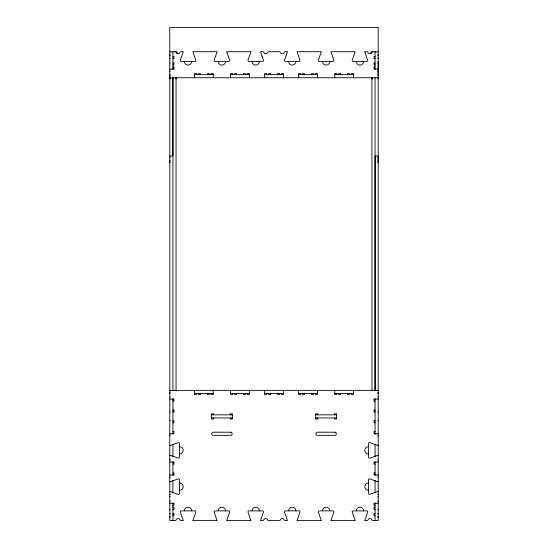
<?xml version="1.0" encoding="UTF-8"?>
<svg xmlns="http://www.w3.org/2000/svg" width="548" height="548" viewBox="0 0 548 548"><rect width="100%" height="100%" fill="white"/><g stroke="black" fill="none" stroke-linecap="round" stroke-linejoin="round"><path stroke-width="0.82" d="M169.805 160.612L169.805 160.139M169.805 76.72L169.805 78.802L170.195 78.802M169.805 51.909L177.1 51.711L177.1 53.8M176.052 77.412L176.052 78.802L175.661 78.802M371.948 77.412L371.948 78.802L372.339 78.802M378.195 160.139L378.195 160.612M377.805 162.42L378.195 162.42L378.195 27.4L169.805 27.4L169.805 520.6L175.127 520.6A1.041 1.041 0 0 0 176.107 519.908A2.082 2.082 0 0 1 180.039 519.908A1.041 1.041 0 0 0 181.018 520.6L183.217 520.6A1.041 1.041 0 0 0 183.176 520.299L180.237 511.914A1.041 1.041 0 0 1 181.285 510.873L194.828 510.873A1.041 1.041 0 0 1 195.869 511.914L192.937 520.299A1.041 1.041 0 0 0 192.889 520.6L217.063 520.6A1.041 1.041 0 0 0 217.022 520.299L214.09 511.914A1.041 1.041 0 0 1 215.131 510.873L228.674 510.873A1.041 1.041 0 0 1 229.715 511.914L226.783 520.299A1.041 1.041 0 0 0 226.735 520.6L250.909 520.6A1.041 1.041 0 0 0 250.868 520.299L247.936 511.914A1.041 1.041 0 0 1 248.977 510.873L262.519 510.873A1.041 1.041 0 0 1 263.561 511.914L260.629 520.299A1.041 1.041 0 0 0 260.588 520.6L262.78 520.6A1.041 1.041 0 0 0 263.766 519.908A2.082 2.082 0 0 1 267.691 519.908A1.041 1.041 0 0 0 268.678 520.6L279.322 520.6A1.041 1.041 0 0 0 280.309 519.908A2.082 2.082 0 0 1 284.234 519.908A1.041 1.041 0 0 0 285.22 520.6L287.412 520.6A1.041 1.041 0 0 0 287.371 520.299L284.439 511.914A1.041 1.041 0 0 1 285.481 510.873L299.023 510.873A1.041 1.041 0 0 1 300.064 511.914L297.132 520.299A1.041 1.041 0 0 0 297.091 520.6L321.265 520.6A1.041 1.041 0 0 0 321.217 520.299L318.285 511.914A1.041 1.041 0 0 1 319.326 510.873L332.869 510.873A1.041 1.041 0 0 1 333.91 511.914L330.978 520.299A1.041 1.041 0 0 0 330.937 520.6L355.111 520.6A1.041 1.041 0 0 0 355.063 520.299L352.131 511.914A1.041 1.041 0 0 1 353.172 510.873L366.715 510.873A1.041 1.041 0 0 1 367.763 511.914L364.824 520.299A1.041 1.041 0 0 0 364.783 520.6L366.982 520.6A1.041 1.041 0 0 0 367.961 519.908A2.082 2.082 0 0 1 371.893 519.908A1.041 1.041 0 0 0 372.873 520.6L378.195 520.6L378.195 155.913L375.072 155.913L375.072 390.354L375.072 77.761M378.195 61.438L378.195 74.638L377.743 74.638M169.805 161.194L170.195 161.078M169.805 155.954L172.928 155.913L172.928 77.761L172.928 390.354M169.805 54.841L170.195 54.841M377.805 54.841L378.195 54.841M169.805 55.882L170.195 55.882M377.805 55.882L378.195 55.882M172.928 56.574L173.969 56.574L173.969 58.657L172.928 58.657M375.072 56.574L374.031 56.574L374.031 58.657L375.072 58.657M169.805 58.595L170.195 58.533M377.805 58.533L378.195 58.595M169.805 62.999L170.195 62.999M172.928 62.999L173.969 62.999L173.969 65.082L172.928 65.082M375.072 62.999L374.031 62.999L374.031 65.082L375.072 65.082M377.805 62.999L378.195 62.999M172.928 66.993L173.969 66.993L173.969 69.082L169.805 69.082M375.072 66.993L374.031 66.993L374.031 69.082L378.195 69.082M169.805 71.165L170.195 71.165M377.805 71.165L378.195 71.165M169.805 74.638L170.257 74.638M194.019 74.638L213.693 74.638M230.455 74.638L249.621 74.638M264.163 74.638L283.837 74.638M298.379 74.638L317.545 74.638M334.307 74.638L353.981 74.638M169.805 75.679L170.195 75.679M377.805 75.679L378.195 75.679M169.805 77.761L378.195 77.761L378.195 77.22M377.805 78.802L378.195 78.802M169.805 157.31L170.195 157.31M377.805 157.31L378.195 157.31M377.805 161.078L378.195 161.194M169.805 162.42L170.195 162.42M169.805 390.354L378.195 390.354M169.805 392.437L170.195 392.437M377.805 392.437L378.195 392.437M169.805 393.478L170.257 393.478M194.204 393.478L213.48 393.478M230.455 393.478L249.6 393.478M264.362 393.478L283.638 393.478M298.4 393.478L317.545 393.478M334.52 393.478L353.796 393.478M377.743 393.478L378.195 393.478M169.805 396.951L170.195 396.951M377.805 396.951L378.195 396.951M169.805 399.04L173.969 399.04L173.969 401.122L172.928 401.122M378.195 399.04L374.031 399.04L374.031 401.122L375.072 401.122M172.928 409.979L173.969 409.979L173.969 412.062L172.928 412.062M375.072 409.979L374.031 409.979L374.031 412.062L375.072 412.062M169.805 412.062L170.195 412.062M377.805 412.062L378.195 412.062M211.22 414.843L232.585 414.843M315.415 414.843L336.78 414.843M211.22 417.966L232.585 417.966M315.415 417.966L336.78 417.966M169.805 420.748L170.195 420.748M172.928 420.748L173.969 420.748L173.969 422.83L172.928 422.83M375.072 420.748L374.031 420.748L374.031 422.83L375.072 422.83M377.805 420.748L378.195 420.748M172.928 431.687L173.969 431.687L173.969 433.769L169.805 433.769M375.072 431.687L374.031 431.687L374.031 433.769L378.195 433.769M169.805 435.852L170.195 435.852M377.805 435.852L378.195 435.852M169.805 459.902L170.195 459.902M377.805 459.902L378.195 459.902M169.805 461.991L173.969 461.991L173.969 464.074L172.928 464.074M378.195 461.991L374.031 461.991L374.031 464.074L375.072 464.074M172.928 472.931L173.969 472.931L173.969 475.013L169.805 475.013M375.072 472.931L374.031 472.931L374.031 475.013L378.195 475.013M169.805 477.096L170.195 477.096M377.805 477.096L378.195 477.096M169.805 494.549L170.195 494.549M377.805 494.549L378.195 494.549M169.805 496.632L170.195 496.632M377.805 496.632L378.195 496.632M169.805 501.153L170.195 501.153M377.805 501.153L378.195 501.153M169.805 503.235L173.969 503.235L173.969 505.318L172.928 505.318M378.195 503.235L374.031 503.235L374.031 505.318L375.072 505.318M172.928 507.229L173.969 507.229L173.969 509.311L172.928 509.311M375.072 507.229L374.031 507.229L374.031 509.311L375.072 509.311M169.805 509.311L170.195 509.311M377.805 509.311L378.195 509.311M169.805 513.654L170.195 513.654M172.928 513.654L173.969 513.654L173.969 515.736L172.928 515.736M375.072 513.654L374.031 513.654L374.031 515.736L375.072 515.736M377.805 513.654L378.195 513.654M169.805 513.784L170.195 513.784M377.805 513.784L378.195 513.784M169.805 516.435L170.195 516.435M377.805 516.435L378.195 516.435M169.805 517.476L170.195 517.476M377.805 517.476L378.195 517.476M378.195 51.909L370.9 51.711L370.9 53.8M371.948 77.761L371.948 390.354M375.072 51.711L375.072 69.685M375.072 398.643L375.072 434.29M375.072 444.147L375.072 456.587M375.072 461.731L375.072 475.404M375.072 480.37L375.072 492.371M375.072 502.845L375.072 520.6M353.535 77.761L353.535 73.596L351.453 73.596L351.453 74.638M353.535 390.354L353.535 394.519L351.453 394.519L351.453 393.478M349.72 74.638L349.72 73.596L347.631 73.596L347.631 74.829M349.72 393.478L349.72 394.519L347.631 394.519L347.631 393.286M340.685 74.829L340.685 73.596L338.602 73.596L338.602 74.638M340.685 393.286L340.685 394.519L338.602 394.519L338.602 393.478M336.862 74.638L336.862 73.596L334.78 73.596L334.78 77.761M336.862 393.478L336.862 394.519L334.78 394.519L334.78 390.354M334.438 414.843L334.438 413.795L336.52 413.795L336.52 419.008L334.438 419.008L334.438 417.966M317.765 414.843L317.765 413.795L315.682 413.795L315.682 419.008L317.765 419.008L317.765 417.966M317.415 77.761L317.415 73.596L315.333 73.596L315.333 74.638M317.415 390.354L317.415 394.519L315.333 394.519L315.333 393.478M313.593 74.638L313.593 73.596L311.511 73.596L311.511 74.829M313.593 393.478L313.593 394.519L311.511 394.519L311.511 393.286M304.565 74.829L304.565 73.596L302.482 73.596L302.482 74.638M304.565 393.286L304.565 394.519L302.482 394.519L302.482 393.478M300.742 74.638L300.742 73.596L298.66 73.596L298.66 77.761M300.742 393.478L300.742 394.519L298.66 394.519L298.66 390.354M283.378 77.761L283.378 73.596L281.295 73.596L281.295 74.638M283.378 390.354L283.378 394.519L281.295 394.519L281.295 393.478M279.555 74.638L279.555 73.596L277.473 73.596L277.473 74.829M279.555 393.478L279.555 394.519L277.473 394.519L277.473 393.286M270.527 74.829L270.527 73.596L268.445 73.596L268.445 74.638M270.527 393.286L270.527 394.519L268.445 394.519L268.445 393.478M266.705 74.638L266.705 73.596L264.622 73.596L264.622 77.761M266.705 393.478L266.705 394.519L264.622 394.519L264.622 390.354M249.34 77.761L249.34 73.596L247.258 73.596L247.258 74.638M249.34 390.354L249.34 394.519L247.258 394.519L247.258 393.478M245.518 74.638L245.518 73.596L243.435 73.596L243.435 74.829M245.518 393.478L245.518 394.519L243.435 394.519L243.435 393.286M236.489 74.829L236.489 73.596L234.407 73.596L234.407 74.638M236.489 393.286L236.489 394.519L234.407 394.519L234.407 393.478M232.667 74.638L232.667 73.596L230.585 73.596L230.585 77.761M232.667 393.478L232.667 394.519L230.585 394.519L230.585 390.354M230.235 414.843L230.235 413.795L232.318 413.795L232.318 419.008L230.235 419.008L230.235 417.966M213.562 414.843L213.562 413.795L211.48 413.795L211.48 419.008L213.562 419.008L213.562 417.966M213.22 77.761L213.22 73.596L211.138 73.596L211.138 74.638M213.22 390.354L213.22 394.519L211.138 394.519L211.138 393.478M209.398 74.638L209.398 73.596L207.315 73.596L207.315 74.829M209.398 393.478L209.398 394.519L207.315 394.519L207.315 393.286M200.369 74.829L200.369 73.596L198.28 73.596L198.28 74.638M200.369 393.286L200.369 394.519L198.28 394.519L198.28 393.478M196.547 74.638L196.547 73.596L194.465 73.596L194.465 77.761M196.547 393.478L196.547 394.519L194.465 394.519L194.465 390.354M176.052 77.569L176.052 390.354M172.928 51.711L172.928 69.685M172.928 398.643L172.928 434.29M172.928 444.147L172.928 456.587M172.928 461.731L172.928 475.404M172.928 480.37L172.928 492.371M172.928 502.845L172.928 520.6M295.899 61.438A3.644 3.644 0 0 1 292.255 65.082A3.644 3.644 0 0 1 288.604 61.438M329.745 61.438A3.644 3.644 0 0 1 326.101 65.082A3.644 3.644 0 0 1 322.45 61.438M363.591 61.438A3.644 3.644 0 0 1 359.947 65.082A3.644 3.644 0 0 1 356.296 61.438M371.893 52.409A2.082 2.082 0 0 1 367.961 52.409A1.041 1.041 0 0 0 366.982 51.711L364.783 51.711A1.041 1.041 0 0 0 364.824 52.012L367.763 60.396A1.041 1.041 0 0 1 366.715 61.438L353.172 61.438A1.041 1.041 0 0 1 352.131 60.396L355.063 52.012A1.041 1.041 0 0 0 355.111 51.711L330.937 51.711A1.041 1.041 0 0 0 330.978 52.012L333.91 60.396A1.041 1.041 0 0 1 332.869 61.438L319.326 61.438A1.041 1.041 0 0 1 318.285 60.396L321.217 52.012A1.041 1.041 0 0 0 321.265 51.711L297.091 51.711A1.041 1.041 0 0 0 297.132 52.012L300.064 60.396A1.041 1.041 0 0 1 299.023 61.438L285.481 61.438A1.041 1.041 0 0 1 284.439 60.396L287.371 52.012A1.041 1.041 0 0 0 287.412 51.711L285.22 51.711A1.041 1.041 0 0 0 284.234 52.409A2.082 2.082 0 0 1 280.309 52.409A1.041 1.041 0 0 0 279.322 51.711L268.678 51.711A1.041 1.041 0 0 0 267.691 52.409A2.082 2.082 0 0 1 263.766 52.409A1.041 1.041 0 0 0 262.78 51.711L260.588 51.711A1.041 1.041 0 0 0 260.629 52.012L263.561 60.396A1.041 1.041 0 0 1 262.519 61.438L248.977 61.438A1.041 1.041 0 0 1 247.936 60.396L250.868 52.012A1.041 1.041 0 0 0 250.909 51.711L226.735 51.711A1.041 1.041 0 0 0 226.783 52.012L229.715 60.396A1.041 1.041 0 0 1 228.674 61.438L215.131 61.438A1.041 1.041 0 0 1 214.09 60.396L217.022 52.012A1.041 1.041 0 0 0 217.063 51.711L192.889 51.711A1.041 1.041 0 0 0 192.937 52.012L195.869 60.396A1.041 1.041 0 0 1 194.828 61.438L181.285 61.438A1.041 1.041 0 0 1 180.237 60.396L183.176 52.012A1.041 1.041 0 0 0 183.217 51.711L181.018 51.711A1.041 1.041 0 0 0 180.039 52.409A2.082 2.082 0 0 1 176.107 52.409A1.041 1.041 0 0 0 175.127 51.711M371.893 52.341A1.041 1.041 0 0 1 372.873 51.649M191.704 61.438A3.644 3.644 0 0 1 188.053 65.082A3.644 3.644 0 0 1 184.409 61.438M225.55 61.438A3.644 3.644 0 0 1 221.899 65.082A3.644 3.644 0 0 1 218.255 61.438M259.396 61.438A3.644 3.644 0 0 1 255.745 65.082A3.644 3.644 0 0 1 252.101 61.438M288.604 510.873A3.644 3.644 0 0 1 292.255 507.229A3.644 3.644 0 0 1 295.899 510.873M252.101 510.873A3.644 3.644 0 0 1 255.745 507.229A3.644 3.644 0 0 1 259.396 510.873M218.255 510.873A3.644 3.644 0 0 1 221.899 507.229A3.644 3.644 0 0 1 225.55 510.873M184.409 510.873A3.644 3.644 0 0 1 188.053 507.229A3.644 3.644 0 0 1 191.704 510.873M356.296 510.873A3.644 3.644 0 0 1 359.947 507.229A3.644 3.644 0 0 1 363.591 510.873M322.45 510.873A3.644 3.644 0 0 1 326.101 507.229A3.644 3.644 0 0 1 329.745 510.873M378.195 455.196A1.041 1.041 0 0 0 377.901 455.244L369.516 458.176A1.041 1.041 0 0 1 368.475 457.135L368.475 443.592A1.041 1.041 0 0 1 369.516 442.544L377.901 445.483A1.041 1.041 0 0 0 378.195 445.524M378.195 481.802A1.041 1.041 0 0 1 377.901 481.76L369.516 478.829A1.041 1.041 0 0 0 368.475 479.87L368.475 493.412A1.041 1.041 0 0 0 369.516 494.454L377.901 491.522A1.041 1.041 0 0 1 378.195 491.481M368.475 490.289A3.644 3.644 0 0 1 364.824 486.638A3.644 3.644 0 0 1 368.475 482.994M169.805 491.481A1.041 1.041 0 0 1 170.099 491.522L178.484 494.454A1.041 1.041 0 0 0 179.525 493.412L179.525 479.87A1.041 1.041 0 0 0 178.484 478.829L170.099 481.76A1.041 1.041 0 0 1 169.805 481.802M179.525 482.994A3.644 3.644 0 0 1 183.176 486.638A3.644 3.644 0 0 1 179.525 490.289M169.805 455.196A1.041 1.041 0 0 1 170.099 455.244L178.484 458.176A1.041 1.041 0 0 0 179.525 457.135L179.525 443.592A1.041 1.041 0 0 0 178.484 442.544L170.099 445.483A1.041 1.041 0 0 1 169.805 445.524M179.525 446.716A3.644 3.644 0 0 1 183.176 450.36A3.644 3.644 0 0 1 179.525 454.011M368.475 454.011A3.644 3.644 0 0 1 364.824 450.36A3.644 3.644 0 0 1 368.475 446.716M230.585 432.208L213.22 432.208A1.562 1.562 0 0 0 211.658 433.769A1.562 1.562 0 0 0 213.22 435.331L230.585 435.331A1.562 1.562 0 0 0 232.147 433.769A1.562 1.562 0 0 0 230.585 432.208M334.78 432.208L317.415 432.208A1.562 1.562 0 0 0 315.854 433.769A1.562 1.562 0 0 0 317.415 435.331L334.78 435.331A1.562 1.562 0 0 0 336.342 433.769A1.562 1.562 0 0 0 334.78 432.208"/></g></svg>
